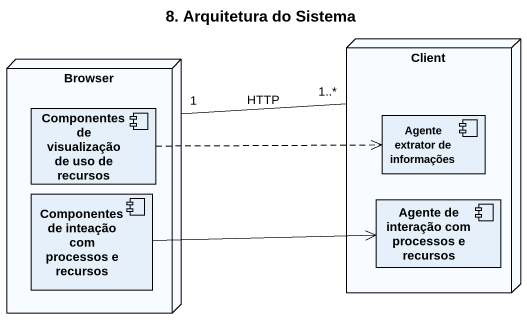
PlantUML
@startuml
title 8. Arquitetura do Sistema
node Client {
  component "Agente extrator de informações" as Agente_extrator_de
  component "Agente de interação com processos e recursos" as Agente_de_interação_com
}
node Browser {
  component "Componentes de visualização de uso de recursos" as Componentes_de_visualização
  component "Componentes de inteação com processos e recursos" as Componentes_de_inteação_com
}
Client "1..*" -left- "1" Browser : HTTP
Componentes_de_visualização .right.> Agente_extrator_de
Componentes_de_inteação_com -right-> Agente_de_interação_com
@enduml
